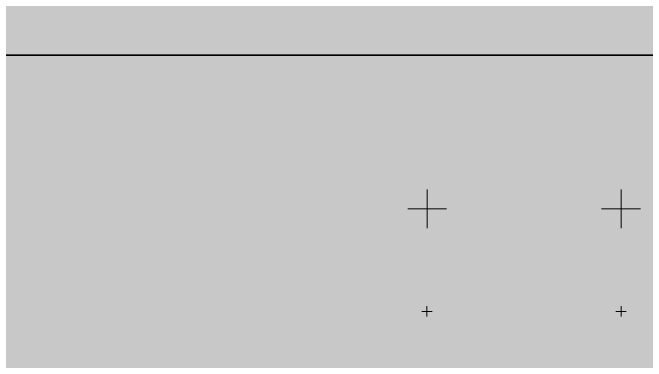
# Model space of a CAD drawing. Header units: metres. Extents: x -3 to 137, y -7 to 15.
# Drawn here: x 75.113 to 77.564, y -1.386 to -0.036 of the extents above; entities that cross this region are included whole.
import ezdxf

# ---------------------------------------------------------------- set-up
doc = ezdxf.new("R2010")
doc.units = ezdxf.units.M
for name, color, linetype, lineweight in [('A-FLOR', 7, 'Continuous', 9), ('A-FLOR-PATT', 7, 'Continuous', 35), ('A-WALL-PATT', 7, 'Continuous', 9), ('P-PIPE-CNTR', 7, 'Continuous', 9)]:
    doc.layers.add(name, color=color, linetype=linetype, lineweight=lineweight)

msp = doc.modelspace()

# ---------------------------------------------------------------- hatches: boundary and pattern name
at = {"layer": 'A-FLOR-PATT', "lineweight": 9, "true_color": 0x9a9a9a}
msp.add_hatch(color=253, dxfattribs=at).paths.add_polyline_path([(94.2131, -0.2), (94.2131, 0), (70.1694, 0), (70.1694, -0.2), (94.133, -0.2)])
at = {"layer": 'A-WALL-PATT', "true_color": 0x9a9a9a}
msp.add_hatch(color=253, dxfattribs=at).paths.add_polyline_path([(70.3894, -3.4853), (93.9931, -3.4853), (93.9931, 0), (70.3894, 0), (70.3894, -2.9799)])

# ---------------------------------------------------------------- linework, layer by layer
at = {"layer": 'A-FLOR', "lineweight": 35}
msp.add_line((70.3894, -0.2), (93.9931, -0.2), dxfattribs=at)
at = {"layer": 'P-PIPE-CNTR'}
for p, q in [((76.7162, -0.8707), (76.7162, -0.7207)), ((77.4666, -0.8707), (77.4666, -0.7207)), ((76.6412, -0.7957), (76.7912, -0.7957)), ((77.3916, -0.7957), (77.5416, -0.7957)), ((76.7158, -1.2122), (76.7158, -1.1722)), ((77.4669, -1.2122), (77.4669, -1.1722)), ((76.6958, -1.1922), (76.7358, -1.1922)), ((77.4469, -1.1922), (77.4869, -1.1922))]:
    msp.add_line(p, q, dxfattribs=at)

doc.saveas('drawing.dxf')
